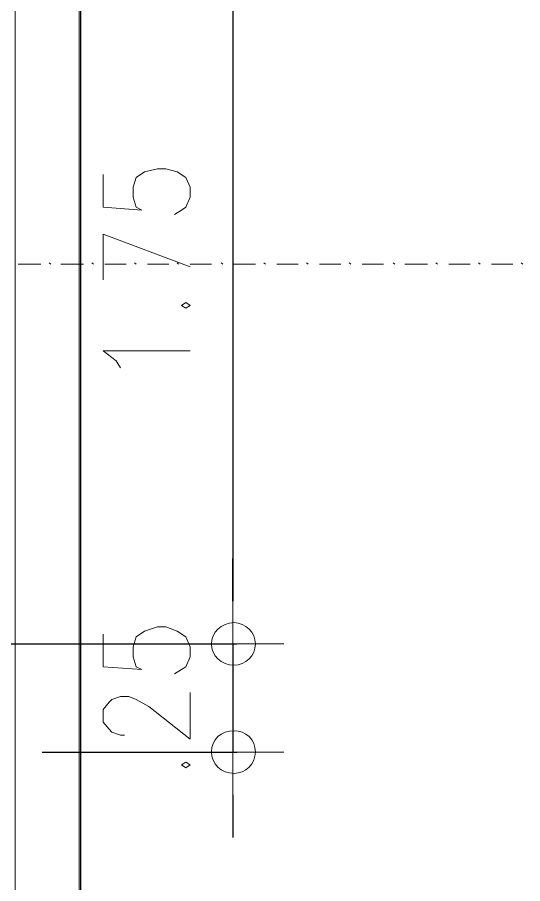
# Model space of a CAD drawing. Header units: millimetres. Extents: x 2928 to 3112, y 1220 to 1280.
# Drawn here: x 2985.307 to 2986.492, y 1250.755 to 1252.785 of the extents above; entities that cross this region are included whole.
import ezdxf

# ---------------------------------------------------------------- set-up
doc = ezdxf.new("R2010")
doc.units = ezdxf.units.MM

msp = doc.modelspace()

# ---------------------------------------------------------------- linework, layer by layer
at = {"color": 7, "linetype": 'Continuous', "lineweight": -2, "true_color": 0x000007}
msp.add_lwpolyline([(2937.08126, 1265.3073), (2937.07792, 1267.474), (2938.98795, 1267.474), (2985.45528, 1267.474), (2985.45528, 1236.87356), (2938.98795, 1236.87356), (2937.08126, 1236.87356), (2937.08126, 1238.60692)], close=True, dxfattribs=at)
at = {"color": 252, "linetype": 'Continuous', "lineweight": 5, "true_color": 0x989898}
msp.add_lwpolyline([(2985.30195, 1237.32023), (2985.30195, 1259.21054), (2985.45195, 1259.21054), (2985.45195, 1237.32023)], dxfattribs=at)
at = {"color": 253, "linetype": 'Continuous', "lineweight": -2, "true_color": 0x9a9a9a}
for points in [[(2985.81195, 1252.98046), (2985.81195, 1251.4171), (2985.81195, 1251.4171)], [(2985.81195, 1251.4171), (2985.81195, 1251.5171), (2985.81195, 1251.5171)], [(2985.11528, 1251.3171), (2985.82195, 1251.3171), (2985.82195, 1251.3171)], [(2985.11528, 1251.3171), (2985.82195, 1251.3171), (2985.82195, 1251.3171)], [(2985.81195, 1251.3171), (2985.81195, 1251.06376), (2985.81195, 1251.06376)], [(2985.36528, 1251.06376), (2985.82195, 1251.06376), (2985.82195, 1251.06376)], [(2985.81195, 1250.96376), (2985.81195, 1250.86376), (2985.81195, 1250.86376)]]:
    msp.add_lwpolyline(points, dxfattribs=at)
at = {"color": 7, "linetype": 'Continuous', "lineweight": 9, "true_color": 0x000007}
for points in [[(2985.50862, 1252.41711), (2985.50862, 1252.34045), (2985.59862, 1252.33378), (2985.58528, 1252.34045), (2985.57862, 1252.36378), (2985.57862, 1252.38711), (2985.58528, 1252.41045), (2985.60528, 1252.42378), (2985.63528, 1252.43045), (2985.65528, 1252.43045), (2985.68195, 1252.42378), (2985.70195, 1252.41045), (2985.71195, 1252.38711), (2985.71195, 1252.36378), (2985.70195, 1252.34045), (2985.69195, 1252.33378), (2985.67528, 1252.32378)], [(2985.71195, 1252.20044), (2985.50862, 1252.27711), (2985.50862, 1252.17044)], [(2985.36195, 1252.20711), (2985.30861, 1252.20711), (2985.30861, 1252.20711)], [(2985.38528, 1252.20711), (2985.38195, 1252.21044), (2985.38195, 1252.21044)], [(2985.46195, 1252.20711), (2985.40861, 1252.20711), (2985.40861, 1252.20711)], [(2985.48528, 1252.20711), (2985.48195, 1252.21044), (2985.48195, 1252.21044)], [(2985.56195, 1252.20711), (2985.51195, 1252.20711), (2985.51195, 1252.20711)], [(2985.58528, 1252.20711), (2985.58195, 1252.21044), (2985.58195, 1252.21044)], [(2985.66195, 1252.20711), (2985.61195, 1252.20711), (2985.61195, 1252.20711)], [(2985.68528, 1252.20711), (2985.68195, 1252.21044), (2985.68195, 1252.21044)], [(2985.76195, 1252.20711), (2985.71195, 1252.20711), (2985.71195, 1252.20711)], [(2985.78862, 1252.20711), (2985.78529, 1252.21044), (2985.78529, 1252.21044)], [(2985.86529, 1252.20711), (2985.81195, 1252.20711), (2985.81195, 1252.20711)], [(2985.88862, 1252.20711), (2985.88529, 1252.21044), (2985.88529, 1252.21044)], [(2985.96529, 1252.20711), (2985.91529, 1252.20711), (2985.91529, 1252.20711)], [(2985.98862, 1252.20711), (2985.98529, 1252.21044), (2985.98529, 1252.21044)], [(2986.06529, 1252.20711), (2986.01529, 1252.20711), (2986.01529, 1252.20711)], [(2986.08862, 1252.20711), (2986.08529, 1252.21044), (2986.08529, 1252.21044)], [(2986.16529, 1252.20711), (2986.11529, 1252.20711), (2986.11529, 1252.20711)], [(2986.19196, 1252.20711), (2986.18862, 1252.21044), (2986.18862, 1252.21044)], [(2986.26863, 1252.20711), (2986.21529, 1252.20711), (2986.21529, 1252.20711)], [(2986.29196, 1252.20711), (2986.28863, 1252.21044), (2986.28863, 1252.21044)], [(2986.36863, 1252.20711), (2986.31863, 1252.20711), (2986.31863, 1252.20711)], [(2986.39196, 1252.20711), (2986.38863, 1252.21044), (2986.38863, 1252.21044)], [(2986.46863, 1252.20711), (2986.41863, 1252.20711), (2986.41863, 1252.20711)], [(2986.49196, 1252.20711), (2986.48863, 1252.21044), (2986.48863, 1252.21044)], [(2985.54862, 1251.96377), (2985.53862, 1251.98044), (2985.50862, 1252.00377), (2985.71195, 1252.00377)], [(2985.81195, 1251.4371), (2985.81195, 1251.1971), (2985.81195, 1251.1971)], [(2985.81195, 1251.4371), (2985.81195, 1251.1971), (2985.81195, 1251.1971)], [(2985.50862, 1251.34043), (2985.50862, 1251.26376), (2985.59862, 1251.2571), (2985.58528, 1251.26376), (2985.57862, 1251.2871), (2985.57862, 1251.31043), (2985.58528, 1251.33377), (2985.60528, 1251.3471), (2985.63528, 1251.3571), (2985.65528, 1251.3571), (2985.68195, 1251.3471), (2985.70195, 1251.33377), (2985.71195, 1251.31043), (2985.71195, 1251.2871), (2985.70195, 1251.26376), (2985.69195, 1251.2571), (2985.67528, 1251.2471)], [(2985.93195, 1251.3171), (2985.69195, 1251.3171), (2985.69195, 1251.3171)], [(2985.93195, 1251.3171), (2985.69195, 1251.3171), (2985.69195, 1251.3171)], [(2985.55862, 1251.10376), (2985.54862, 1251.10376), (2985.52862, 1251.11043), (2985.52195, 1251.1171), (2985.50862, 1251.13376), (2985.50862, 1251.16376), (2985.52195, 1251.18043), (2985.52862, 1251.1871), (2985.54862, 1251.19376), (2985.56862, 1251.19376), (2985.58528, 1251.1871), (2985.61528, 1251.17043), (2985.71195, 1251.09376), (2985.71195, 1251.20376)], [(2985.81195, 1250.94376), (2985.81195, 1251.1871), (2985.81195, 1251.1871)], [(2985.69195, 1251.06376), (2985.93195, 1251.06376), (2985.93195, 1251.06376)]]:
    msp.add_lwpolyline(points, dxfattribs=at)
for points in [[(2985.69195, 1252.11044), (2985.70195, 1252.10378), (2985.71195, 1252.11044), (2985.70195, 1252.11711)], [(2985.69195, 1251.03376), (2985.70195, 1251.02709), (2985.71195, 1251.03376), (2985.70195, 1251.04043)]]:
    msp.add_lwpolyline(points, close=True, dxfattribs=at)
for points in [[(2985.81529, 1251.2671), (2985.84195, 1251.2671), (2985.86529, 1251.29043), (2985.86529, 1251.3171), (2985.86529, 1251.3171), (2985.86529, 1251.34377), (2985.84195, 1251.3671), (2985.81529, 1251.3671), (2985.81529, 1251.3671), (2985.78529, 1251.3671), (2985.76195, 1251.34377), (2985.76195, 1251.3171), (2985.76195, 1251.3171), (2985.76195, 1251.29043), (2985.78529, 1251.2671), (2985.81529, 1251.2671)], [(2985.81529, 1251.2671), (2985.84195, 1251.2671), (2985.86529, 1251.29043), (2985.86529, 1251.3171), (2985.86529, 1251.3171), (2985.86529, 1251.34377), (2985.84195, 1251.3671), (2985.81529, 1251.3671), (2985.81529, 1251.3671), (2985.78529, 1251.3671), (2985.76195, 1251.34377), (2985.76195, 1251.3171), (2985.76195, 1251.3171), (2985.76195, 1251.29043), (2985.78529, 1251.2671), (2985.81529, 1251.2671)], [(2985.81529, 1251.11376), (2985.78529, 1251.11376), (2985.76195, 1251.09376), (2985.76195, 1251.06376), (2985.76195, 1251.06376), (2985.76195, 1251.03709), (2985.78529, 1251.01376), (2985.81529, 1251.01376), (2985.81529, 1251.01376), (2985.84195, 1251.01376), (2985.86529, 1251.03709), (2985.86529, 1251.06376), (2985.86529, 1251.06376), (2985.86529, 1251.09376), (2985.84195, 1251.11376), (2985.81529, 1251.11376)]]:
    msp.add_open_spline(points, degree=3, knots=[0, 0, 0, 0, 0.0625, 0.0625, 0.0625, 0.0625, 0.125, 0.125, 0.125, 0.125, 0.1875, 0.1875, 0.1875, 0.1875, 1, 1, 1, 1], dxfattribs=at)

doc.saveas('drawing.dxf')
